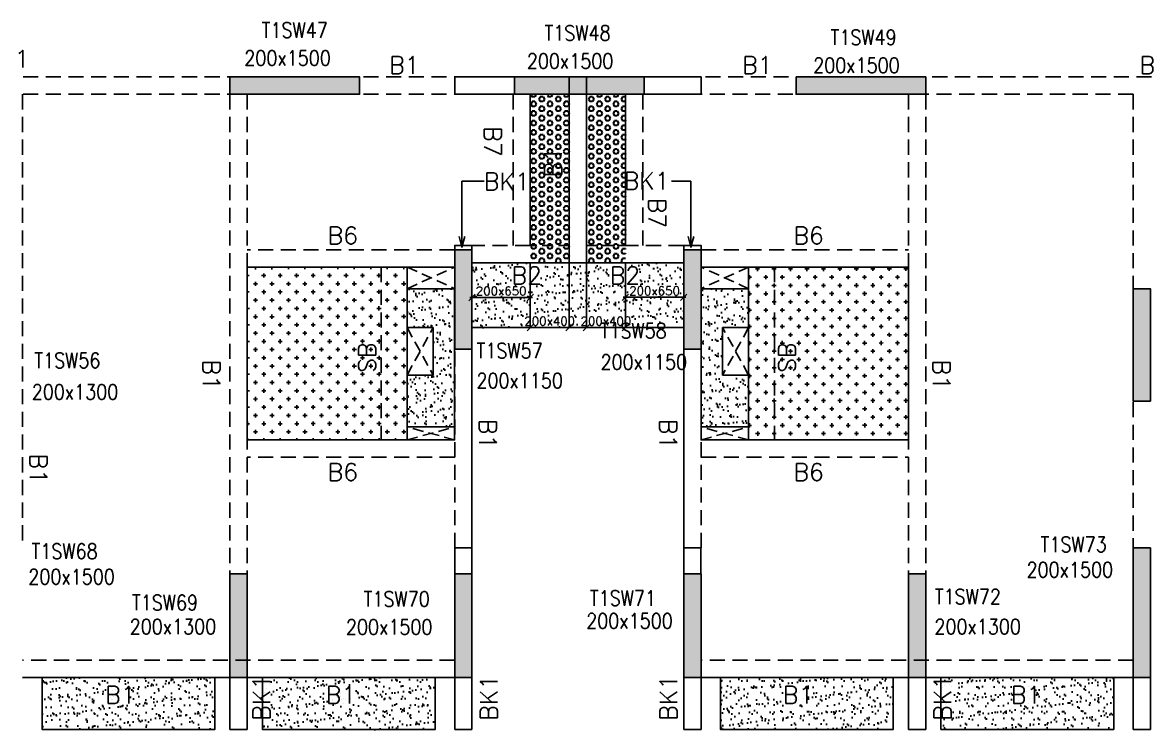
# Model space of a CAD drawing. Header units: millimetres. Extents: x 1078357 to 2594950, y -5122486 to -4636555.
# Drawn here: x 1601908 to 1614958, y -4668996 to -4660817 of the extents above; entities that cross this region are included whole.
import ezdxf

# ---------------------------------------------------------------- set-up
doc = ezdxf.new("R2010")
doc.units = ezdxf.units.MM
doc.header["$PDMODE"] = 35
for name, pattern in [('CONTINOUS', [0]), ('HIDDEN', [0.375, 0.25, -0.125]), ('New Retail block$0$CONTINOUS', [0])]:
    doc.linetypes.add(name, pattern=pattern)
doc.layers.get('0').update_dxf_attribs({"lineweight": 0})
doc.layers.get('Defpoints').update_dxf_attribs({"lineweight": 0})
for name, color, linetype, lineweight in [('A-_ANOTDIMA_D-', 6, 'Continuous', 13), ('COL. NO.', 30, 'Continuous', 25), ('COL. SIZE', 7, 'Continuous', 25), ('DIM', 9, 'Continuous', 25), ('HATCH', 8, 'Continuous', 30)]:
    doc.layers.add(name, color=color, linetype=linetype, lineweight=lineweight)
for name, color, linetype in [('B-200x325', 201, 'HIDDEN'), ('B-200x400', 44, 'HIDDEN'), ('DROP SLAB', 8, 'Continuous'), ('NON STR. RCC WALL', 6, 'Continuous'), ('S-BEAM', 3, 'HIDDEN'), ('S-BEAM NO.', 6, 'Continuous'), ('S-COLUMN', 1, 'Continuous'), ('S-COLUMN_START', 4, 'Continuous'), ('S-CUTOUT', 8, 'HIDDEN'), ('S-SLAB-PROJECTION', 54, 'New Retail block$0$CONTINOUS'), ('SLAB FOLD', 8, 'Continuous')]:
    doc.layers.add(name, color=color, linetype=linetype)
doc.styles.add('Roman', font='romans')
doc.styles.add('ROMANS', font='romans.shx', dxfattribs={"width": 0.85})
doc.dimstyles.new('HARESH', dxfattribs={"dimtxt": 150, "dimasz": 75, "dimexe": 0, "dimexo": 0, "dimgap": 25, "dimtad": 1, "dimdec": 0, "dimdsep": 46, "dimtxsty": 'Roman', "dimblk": 'OBLIQUE', "dimcen": 225, "dimdle": 25, "dimclrd": 2, "dimclre": 2, "dimclrt": 7, "dimadec": 8, "dimazin": 1, "dimtfac": 1, "dimtdec": 0, "dimtmove": 0, "dimatfit": 0, "dimfxl": 1, "dimlwd": -1, "dimlwe": -1, "dimarcsym": 0})
pattern_1 = [(180, (488933.74, 213528.074), (-7e-15, -54.99261315), [31.75, -63.5]), (300, (488933.74, 213528.074), (47.625, 27.4963066), [31.75, -63.5]), (240, (488901.99, 213528.074), (47.625, -27.4963066), [31.75, -63.5])]

# ---------------------------------------------------------------- blocks, each defined once
blk = doc.blocks.new('_Oblique')
at = {"color": 0, "linetype": 'ByBlock', "lineweight": -2}
blk.add_line((-0.5, -0.5), (0.5, 0.5), dxfattribs=at)
blk = doc.blocks.new('*D1409')
at = {"layer": 'Defpoints', "color": 0, "ltscale": 700, "transparency": 16777216}
for p in [(1607783, -4663596, 0), (1608233, -4663596, 0), (1607783, -4664346)]:
    blk.add_point(p, dxfattribs=at)
at = {"layer": 'DIM', "color": 2, "ltscale": 700, "transparency": 16777216}
for p, q in [((1607783, -4663596), (1607783, -4664346)), ((1608233, -4663596), (1608233, -4664346)), ((1608258, -4664346), (1607758, -4664346))]:
    blk.add_line(p, q, dxfattribs=at)
at = {"layer": 'DIM', "color": 2, "ltscale": 700, "transparency": 16777216, "xscale": 75, "yscale": 75, "zscale": 75, "rotation": 180}
blk.add_blockref('_Oblique', (1607783, -4664346), dxfattribs=at)
at = {"layer": 'DIM', "color": 2, "ltscale": 700, "transparency": 16777216, "xscale": 75, "yscale": 75, "zscale": 75}
blk.add_blockref('_Oblique', (1608233, -4664346), dxfattribs=at)
at = {"layer": 'DIM', "color": 7, "ltscale": 700, "transparency": 16777216, "insert": (1608008, -4664271), "char_height": 150, "attachment_point": 5, "style": 'Roman'}
blk.add_mtext('{\\H0.666667x;200x400}', dxfattribs=at)
blk = doc.blocks.new('*D1410')
at = {"layer": 'Defpoints', "color": 0, "ltscale": 700, "transparency": 16777216}
for p in [(1607108, -4663596, 0), (1607783, -4663596, 0), (1607108, -4663998)]:
    blk.add_point(p, dxfattribs=at)
at = {"layer": 'DIM', "color": 2, "ltscale": 700, "transparency": 16777216}
for p, q in [((1607108, -4663596), (1607108, -4663998)), ((1607783, -4663596), (1607783, -4663998)), ((1607808, -4663998), (1607083, -4663998))]:
    blk.add_line(p, q, dxfattribs=at)
at = {"layer": 'DIM', "color": 2, "ltscale": 700, "transparency": 16777216, "xscale": 75, "yscale": 75, "zscale": 75, "rotation": 180}
blk.add_blockref('_Oblique', (1607108, -4663998), dxfattribs=at)
at = {"layer": 'DIM', "color": 2, "ltscale": 700, "transparency": 16777216, "xscale": 75, "yscale": 75, "zscale": 75}
blk.add_blockref('_Oblique', (1607783, -4663998), dxfattribs=at)
at = {"layer": 'DIM', "color": 7, "ltscale": 700, "transparency": 16777216, "insert": (1607446, -4663923), "char_height": 150, "attachment_point": 5, "style": 'Roman'}
blk.add_mtext('{\\H0.666667x;200x650}', dxfattribs=at)
blk = doc.blocks.new('*D1411')
at = {"layer": 'Defpoints', "color": 0, "ltscale": 700, "transparency": 16777216}
for p in [(1608433, -4663596, 0), (1608883, -4663596, 0), (1608883, -4664346)]:
    blk.add_point(p, dxfattribs=at)
at = {"layer": 'DIM', "color": 2, "ltscale": 700, "transparency": 16777216}
for p, q in [((1608433, -4663596), (1608433, -4664346)), ((1608883, -4663596), (1608883, -4664346)), ((1608408, -4664346), (1608908, -4664346))]:
    blk.add_line(p, q, dxfattribs=at)
at = {"layer": 'DIM', "color": 2, "ltscale": 700, "transparency": 16777216, "xscale": 75, "yscale": 75, "zscale": 75, "rotation": 180}
blk.add_blockref('_Oblique', (1608433, -4664346), dxfattribs=at)
at = {"layer": 'DIM', "color": 2, "ltscale": 700, "transparency": 16777216, "xscale": 75, "yscale": 75, "zscale": 75}
blk.add_blockref('_Oblique', (1608883, -4664346), dxfattribs=at)
at = {"layer": 'DIM', "color": 7, "ltscale": 700, "transparency": 16777216, "insert": (1608658, -4664271), "char_height": 150, "attachment_point": 5, "style": 'Roman'}
blk.add_mtext('{\\H0.666667x;200x400}', dxfattribs=at)
blk = doc.blocks.new('*D1412')
at = {"layer": 'Defpoints', "color": 0, "ltscale": 700, "transparency": 16777216}
for p in [(1608883, -4663596, 0), (1609558, -4663596, 0), (1609558, -4663996)]:
    blk.add_point(p, dxfattribs=at)
at = {"layer": 'DIM', "color": 2, "ltscale": 700, "transparency": 16777216}
for p, q in [((1608883, -4663596), (1608883, -4663996)), ((1609558, -4663596), (1609558, -4663996)), ((1608858, -4663996), (1609583, -4663996))]:
    blk.add_line(p, q, dxfattribs=at)
at = {"layer": 'DIM', "color": 2, "ltscale": 700, "transparency": 16777216, "xscale": 75, "yscale": 75, "zscale": 75, "rotation": 180}
blk.add_blockref('_Oblique', (1608883, -4663996), dxfattribs=at)
at = {"layer": 'DIM', "color": 2, "ltscale": 700, "transparency": 16777216, "xscale": 75, "yscale": 75, "zscale": 75}
blk.add_blockref('_Oblique', (1609558, -4663996), dxfattribs=at)
at = {"layer": 'DIM', "color": 7, "ltscale": 700, "transparency": 16777216, "insert": (1609221, -4663921), "char_height": 150, "attachment_point": 5, "style": 'Roman'}
blk.add_mtext('{\\H0.666667x;200x650}', dxfattribs=at)
blk = doc.blocks.new('G$CD63B60BD')
at = {"layer": 'COL. NO.', "linetype": 'Continuous', "style": 'ROMANS', "width": 0.85}
for s, p in [('T1SW47', (21217, 7404, -320)), ('T1SW48', (24489, 7371, -320)), ('T1SW49', (27799, 7320, -320)), ('T1SW58', (25138, 3926, -320)), ('T1SW57', (23703, 3695, -320)), ('T1SW56', (18586, 3582, -320)), ('T1SW73', (30229, 1453, -320)), ('T1SW68', (18554, 1375, -320)), ('T1SW69', (19716, 781, -320)), ('T1SW70', (22397, 822, -320)), ('T1SW71', (25014, 832, -320)), ('T1SW72', (29005, 850, -320))]:
    blk.add_text(s, height=175, dxfattribs=at).set_placement(p)
at = {"layer": 'COL. SIZE', "linetype": 'Continuous', "style": 'ROMANS', "width": 0.85}
for s, p in [('200x1500', (21016, 7081, -320)), ('200x1500', (24285, 7046, -320)), ('200x1500', (27598, 6997, -320)), ('200x1150', (25138, 3563, -320)), ('200x1150', (23702, 3349, -320)), ('200x1300', (18557, 3218, -320)), ('200x1500', (30067, 1160, -320)), ('200x1500', (18517, 1079, -320)), ('200x1300', (19690, 502, -320)), ('200x1500', (22192, 498, -320)), ('200x1500', (24972, 569, -320)), ('200x1300', (29001, 502, -320))]:
    blk.add_text(s, height=175, dxfattribs=at).set_placement(p)

msp = doc.modelspace()

# ---------------------------------------------------------------- hatches: boundary and pattern name
at = {"layer": 'DROP SLAB'}
h = msp.add_hatch(dxfattribs=at)
h.set_pattern_fill('CROSS', color=8, scale=15, angle=0.03079)
h.set_pattern_definition([(180.03079016, (-10458756.16, 46857363.79), (-95.19879988, -95.30117261), [47.625, -142.875]), (270.03079016, (-10458779.99, 46857387.59), (95.30117261, -95.19879988), [47.625, -142.875])])
h.paths.add_polyline_path([(1606358.3, -4663646), (1604508.3, -4663646), (1604508.3, -4665645.8), (1606358.3, -4665645.8)])
h = msp.add_hatch(dxfattribs=at)
h.set_pattern_fill('CROSS', color=8, scale=15, angle=0.03079)
h.set_pattern_definition([(180.03079016, (-9361531.445, 42173344.6), (-95.19879988, -95.30117261), [47.625, -142.875]), (270.03079016, (-9361555.27, 42173368.4), (95.30117261, -95.19879988), [47.625, -142.875])])
h.paths.add_polyline_path([(1610308.3, -4663646.1), (1612158.3, -4663646), (1612158.3, -4665645.9), (1610308.3, -4665646)])
at = {"layer": 'HATCH', "ltscale": 1000}
h = msp.add_hatch(dxfattribs=at)
h.set_pattern_fill('HEX', color=8, scale=10, angle=180)
h.set_pattern_definition(pattern_1)
h.paths.add_polyline_path([(1608233.5, -4661656.7), (1607783.4, -4661656.7), (1607783.4, -4663596.1), (1608233.5, -4663596.1)])
h = msp.add_hatch(dxfattribs=at)
h.set_pattern_fill('HEX', color=8, scale=10, angle=180)
h.set_pattern_definition(pattern_1)
h.paths.add_polyline_path([(1608433.8, -4661656.7), (1608883.8, -4661656.7), (1608883.8, -4663596.1), (1608433.8, -4663596.1)])
at = {"layer": 'HATCH'}
h = msp.add_hatch(dxfattribs=at)
h.set_pattern_fill('AR-SAND', color=8, scale=3, angle=179.97015)
h.set_pattern_definition([(37.47015413, (-3451224.37, 18703112.48), (-4.72361136, 146.8264517), [0, -115.824, 0, -129.54, 0, -123.825]), (7.4701541, (-3451224.37, 18703112.48), (134.9689868, 214.9772528), [0, -62.484, 0, -104.394, 0, -40.005]), (327.4701541, (-3451318.1, 18703112.53), (237.2979035, 0.3075449), [0, -38.1, 0, -137.16, 0, -179.07]), (317.4701541, (-3451318.1, 18703112.53), (229.1017424, 66.759465), [0, -19.05, 0, -89.916, 0, -102.87])])
h.paths.add_polyline_path([(1609558.6, -4663596.1), (1607108.6, -4663596.1), (1607108.3, -4664346.1), (1609558.3, -4664346.1)])
h = msp.add_hatch(dxfattribs=at)
h.set_pattern_fill('AR-SAND', color=8, scale=3, angle=179.97015)
h.set_pattern_definition([(37.47015413, (-3451224.46, 18703112.48), (-4.72361136, 146.8264517), [0, -115.824, 0, -129.54, 0, -123.825]), (7.4701541, (-3451224.46, 18703112.48), (134.9689868, 214.9772528), [0, -62.484, 0, -104.394, 0, -40.005]), (327.4701541, (-3451318.18, 18703112.53), (237.2979035, 0.3075449), [0, -38.1, 0, -137.16, 0, -179.07]), (317.4701541, (-3451318.18, 18703112.53), (229.1017424, 66.759465), [0, -19.05, 0, -89.916, 0, -102.87])])
h.paths.add_polyline_path([(1609558.5, -4663596.1), (1607108.5, -4663596.1), (1607108.5, -4664196.1), (1609558.5, -4664196.1)])
h = msp.add_hatch(dxfattribs=at)
h.set_pattern_fill('AR-SAND', color=8, scale=3, angle=359.97015)
h.set_pattern_definition([(37.47015413, (-4585435.56, 23611079.41), (-4.72361136, 146.8264517), [0, -115.824, 0, -129.54, 0, -123.825]), (7.4701541, (-4585435.56, 23611079.41), (134.9689868, 214.9772528), [0, -62.484, 0, -104.394, 0, -40.005]), (327.47015413, (-4585529.28, 23611079.46), (237.29790347, 0.3075449), [0, -38.1, 0, -137.16, 0, -179.07]), (317.4701541, (-4585529.28, 23611079.46), (229.1017424, 66.759465), [0, -19.05, 0, -89.916, 0, -102.87])])
h.paths.add_polyline_path([(1606907.7, -4665496.1), (1606357.7, -4665496.1), (1606357.7, -4664896.1), (1606657.7, -4664896.1), (1606657.7, -4664346.1), (1606357.7, -4664346.2), (1606357.7, -4663896.1), (1606907.7, -4663896.1)])
h = msp.add_hatch(dxfattribs=at)
h.set_pattern_fill('AR-SAND', color=8, scale=3, angle=180.02985)
h.set_pattern_definition([(37.47015413, (-4585434.78, 23611079.34), (-4.72361136, 146.8264517), [0, -115.824, 0, -129.54, 0, -123.825]), (7.4701541, (-4585434.78, 23611079.34), (134.9689868, 214.9772528), [0, -62.484, 0, -104.394, 0, -40.005]), (327.47015413, (-4585528.51, 23611079.39), (237.29790347, 0.3075449), [0, -38.1, 0, -137.16, 0, -179.07]), (317.4701541, (-4585528.5, 23611079.39), (229.1017424, 66.759465), [0, -19.05, 0, -89.916, 0, -102.87])])
h.paths.add_polyline_path([(1609758.4, -4665496), (1610308.4, -4665496), (1610308.4, -4664896), (1610008.5, -4664896), (1610008.5, -4664346), (1610308.4, -4664346.1), (1610308.4, -4663896), (1609758.5, -4663896)])
h = msp.add_hatch(dxfattribs=at)
h.set_pattern_fill('AR-SAND', color=8, scale=3, angle=179.97015)
h.set_pattern_definition([(37.47015413, (-3449899.46, 18703112.49), (-4.72361136, 146.8264517), [0, -115.824, 0, -129.54, 0, -123.825]), (7.4701541, (-3449899.46, 18703112.49), (134.9689868, 214.9772528), [0, -62.484, 0, -104.394, 0, -40.005]), (327.4701541, (-3449993.18, 18703112.54), (237.2979035, 0.3075449), [0, -38.1, 0, -137.16, 0, -179.07]), (317.4701541, (-3449993.18, 18703112.54), (229.1017424, 66.759465), [0, -19.05, 0, -89.916, 0, -102.87])])
h.paths.add_polyline_path([(1604133.5, -4668396.1), (1602133.5, -4668396.1), (1602133.5, -4668996.1), (1604133.5, -4668996.1)])
h = msp.add_hatch(dxfattribs=at)
h.set_pattern_fill('AR-SAND', color=8, scale=3, angle=179.97015)
h.set_pattern_definition([(37.47015413, (-3452449.46, 18703112.49), (-4.72361136, 146.8264517), [0, -115.824, 0, -129.54, 0, -123.825]), (7.4701541, (-3452449.46, 18703112.49), (134.9689868, 214.9772528), [0, -62.484, 0, -104.394, 0, -40.005]), (327.4701541, (-3452543.18, 18703112.54), (237.2979035, 0.3075449), [0, -38.1, 0, -137.16, 0, -179.07]), (317.4701541, (-3452543.18, 18703112.54), (229.1017424, 66.759465), [0, -19.05, 0, -89.916, 0, -102.87])])
h.paths.add_polyline_path([(1606683.5, -4668396.1), (1604683.5, -4668396.1), (1604683.5, -4668996.1), (1606683.5, -4668996.1)])
h = msp.add_hatch(dxfattribs=at)
h.set_pattern_fill('AR-SAND', color=8, scale=3, angle=179.97015)
h.set_pattern_definition([(37.47015413, (-3457749.46, 18703112.49), (-4.72361136, 146.8264517), [0, -115.824, 0, -129.54, 0, -123.825]), (7.4701541, (-3457749.46, 18703112.49), (134.9689868, 214.9772528), [0, -62.484, 0, -104.394, 0, -40.005]), (327.4701541, (-3457843.18, 18703112.54), (237.2979035, 0.3075449), [0, -38.1, 0, -137.16, 0, -179.07]), (317.4701541, (-3457843.18, 18703112.54), (229.1017424, 66.759465), [0, -19.05, 0, -89.916, 0, -102.87])])
h.paths.add_polyline_path([(1611983.5, -4668396.1), (1609983.5, -4668396.1), (1609983.5, -4668996.1), (1611983.5, -4668996.1)])
h = msp.add_hatch(dxfattribs=at)
h.set_pattern_fill('AR-SAND', color=8, scale=3, angle=179.97015)
h.set_pattern_definition([(37.47015413, (-3460299.46, 18703112.49), (-4.72361136, 146.8264517), [0, -115.824, 0, -129.54, 0, -123.825]), (7.4701541, (-3460299.46, 18703112.49), (134.9689868, 214.9772528), [0, -62.484, 0, -104.394, 0, -40.005]), (327.4701541, (-3460393.18, 18703112.54), (237.2979035, 0.3075449), [0, -38.1, 0, -137.16, 0, -179.07]), (317.4701541, (-3460393.18, 18703112.54), (229.1017424, 66.759465), [0, -19.05, 0, -89.916, 0, -102.87])])
h.paths.add_polyline_path([(1614533.5, -4668396.1), (1612533.5, -4668396.1), (1612533.5, -4668996.1), (1614533.5, -4668996.1)])
at = {"layer": 'S-COLUMN', "lineweight": 25}
h = msp.add_hatch(color=1, dxfattribs=at)
h.dxf.hatch_style = 1
h.paths.add_polyline_path([(1604308.3, -4661446.1), (1605808.3, -4661446.1), (1605808.3, -4661646.1), (1604308.3, -4661646.1)])
h = msp.add_hatch(color=1, dxfattribs=at)
h.dxf.hatch_style = 1
h.paths.add_polyline_path([(1610858.3, -4661446.1), (1612358.3, -4661446.1), (1612358.3, -4661646.1), (1610858.3, -4661646.1)])
h = msp.add_hatch(color=1, dxfattribs=at)
h.dxf.hatch_style = 1
h.paths.add_polyline_path([(1606908.3, -4663446.1), (1607108.3, -4663446.1), (1607108.3, -4664596.1), (1606908.3, -4664596.1)])
at = {"layer": 'S-COLUMN', "lineweight": 25, "extrusion": (1.00316e-06, -2.11765e-11, 1)}
h = msp.add_hatch(color=1, dxfattribs=at)
h.dxf.hatch_style = 1
h.paths.add_polyline_path([(1609758.3, -4663446.1), (1609558.3, -4663446.1), (1609558.3, -4664596.1), (1609758.3, -4664596.1)])
at = {"layer": 'S-COLUMN', "lineweight": 25, "extrusion": (-1.00316e-06, -1.91639e-11, 1)}
h = msp.add_hatch(color=1, dxfattribs=at)
h.dxf.hatch_style = 1
h.paths.add_polyline_path([(1614758.3, -4663896.1), (1614958.3, -4663896.1), (1614958.3, -4665196.1), (1614758.3, -4665196.1)])
at = {"layer": 'S-COLUMN', "lineweight": 25, "extrusion": (1.00316e-06, -2.11765e-11, 1)}
h = msp.add_hatch(color=1, dxfattribs=at)
h.dxf.hatch_style = 1
h.paths.add_polyline_path([(1614958.3, -4663896.1), (1614758.3, -4663896.1), (1614758.3, -4665196.1), (1614958.3, -4665196.1)])
at = {"layer": 'S-COLUMN', "lineweight": 25, "extrusion": (-1.00316e-06, -1.91639e-11, 1)}
h = msp.add_hatch(color=1, dxfattribs=at)
h.dxf.hatch_style = 1
h.paths.add_polyline_path([(1614758.3, -4668396.1), (1614958.3, -4668396.1), (1614958.3, -4666896.1), (1614758.3, -4666896.1)])
at = {"layer": 'S-COLUMN', "lineweight": 25, "extrusion": (1.00316e-06, -2.11765e-11, 1)}
h = msp.add_hatch(color=1, dxfattribs=at)
h.dxf.hatch_style = 1
h.paths.add_polyline_path([(1614958.3, -4668396.1), (1614758.3, -4668396.1), (1614758.3, -4666896.1), (1614958.3, -4666896.1)])
at = {"layer": 'S-COLUMN', "lineweight": 25}
h = msp.add_hatch(color=1, dxfattribs=at)
h.dxf.hatch_style = 1
h.paths.add_polyline_path([(1604508.3, -4667196.1), (1604508.3, -4668396.1), (1604308.3, -4668396.1), (1604308.3, -4667196.1)])
h = msp.add_hatch(color=1, dxfattribs=at)
h.dxf.hatch_style = 1
h.paths.add_polyline_path([(1607108.3, -4667196.1), (1607108.3, -4668396.1), (1606908.3, -4668396.1), (1606908.3, -4667196.1)])
at = {"layer": 'S-COLUMN', "lineweight": 25, "extrusion": (1.00316e-06, -2.11765e-11, 1)}
h = msp.add_hatch(color=1, dxfattribs=at)
h.dxf.hatch_style = 1
h.paths.add_polyline_path([(1609758.3, -4668396.1), (1609558.3, -4668396.1), (1609558.3, -4667196.1), (1609758.3, -4667196.1)])
at = {"layer": 'S-COLUMN', "lineweight": 25}
h = msp.add_hatch(color=1, dxfattribs=at)
h.dxf.hatch_style = 1
h.paths.add_polyline_path([(1612358.3, -4667196.1), (1612358.3, -4668396.1), (1612158.3, -4668396.1), (1612158.3, -4667196.1)])
at = {"layer": 'S-COLUMN_START', "lineweight": 25}
h = msp.add_hatch(color=256, dxfattribs=at)
h.dxf.hatch_style = 1
h.paths.add_polyline_path([(1609101.9, -4661646.1), (1609101.9, -4661446.1), (1607601.9, -4661446.1), (1607601.9, -4661646.1)])

# ---------------------------------------------------------------- linework, layer by layer
at = {"layer": 'B-200x400', "linetype": 'HIDDEN', "ltscale": 500}
for p, q in [((1608233.1, -4663396.1, 0), (1607783, -4663396.1, 0)), ((1608433.1, -4663396.1, 0), (1608883.2, -4663396.1, 0))]:
    msp.add_line(p, q, dxfattribs=at)
at = {"layer": 'B-200x400', "linetype": 'Continuous', "ltscale": 500}
for p, q in [((1608233.1, -4663596.1, 0), (1607783, -4663596.1, 0)), ((1608883.2, -4663596.1, 0), (1608433.1, -4663596.1, 0))]:
    msp.add_line(p, q, dxfattribs=at)
at = {"layer": 'DROP SLAB', "color": 3, "linetype": 'CONTINOUS', "ltscale": 500, "elevation": 0}
for points in [[(1606358.3, -4663646), (1604508.3, -4663646), (1604508.3, -4665645.8), (1606358.3, -4665645.8)], [(1606358.5, -4663896), (1606908.3, -4663896), (1606908.3, -4663646), (1606358.5, -4663646)], [(1610308.5, -4663896), (1609758.6, -4663896), (1609758.6, -4663646), (1610308.5, -4663646)], [(1610308.3, -4663646.1), (1612158.3, -4663646), (1612158.3, -4665645.9), (1610308.3, -4665646)], [(1606358.4, -4664896.1), (1606658.4, -4664896.1), (1606658.4, -4664346.1), (1606358.4, -4664346.1)], [(1610308.5, -4664896), (1610008.5, -4664896), (1610008.5, -4664346), (1610308.5, -4664346)], [(1606358, -4665645.8), (1606908, -4665645.8), (1606908, -4665496), (1606358, -4665496)], [(1610308.5, -4665645.8), (1609758.5, -4665645.8), (1609758.5, -4665496), (1610308.5, -4665496)]]:
    msp.add_lwpolyline(points, close=True, dxfattribs=at)
at = {"layer": 'NON STR. RCC WALL', "elevation": 0}
for points in [[(1606908.3, -4661446.1), (1608233.3, -4661446.1), (1608233.3, -4661646.1), (1606908.3, -4661646.1)], [(1608233.3, -4663596.1), (1608433.3, -4663596.1), (1608433.3, -4661446.1), (1608233.3, -4661446.1)], [(1608433.3, -4661446.1), (1609758.3, -4661446.1), (1609758.3, -4661646.1), (1608433.3, -4661646.1)], [(1607108.3, -4666896.1), (1607108.3, -4667196.1), (1606908.4, -4667196.1), (1606908.4, -4666896.1)], [(1609758.2, -4666896.1), (1609758.2, -4667196.1), (1609558.3, -4667196.1), (1609558.3, -4666896.1)]]:
    msp.add_lwpolyline(points, close=True, dxfattribs=at)
at = {"layer": 'S-BEAM', "linetype": 'HIDDEN', "ltscale": 700}
for p, q in [((1607601.9, -4661446.2, 0), (1600333.5, -4661446.2, 0)), ((1619958.5, -4661446.2, 0), (1609101.9, -4661446.2, 0)), ((1607601.9, -4661646.2, 0), (1601908.5, -4661646.2, 0)), ((1601908.5, -4661646.2, 0), (1601908.5, -4666896.1, 0)), ((1604308.5, -4661646.2, 0), (1604308.5, -4668096.1, 0)), ((1604508.5, -4661646.2, 0), (1604508.5, -4668096.1, 0)), ((1608233.5, -4663396.1, 0), (1608233.5, -4661646.1, 0)), ((1608433.5, -4663396.1, 0), (1608433.5, -4661646.1, 0)), ((1614758.5, -4661646.2, 0), (1609101.9, -4661646.2, 0)), ((1612158.5, -4661646.2, 0), (1612158.5, -4668096.1, 0)), ((1612358.5, -4661646.2, 0), (1612358.5, -4668096.1, 0)), ((1614758.5, -4661646.2, 0), (1614758.5, -4663896.1, 0)), ((1607783.1, -4663396, 0), (1607108.3, -4663396, 0)), ((1609558.3, -4663396, 0), (1608883.2, -4663396.1, 0)), ((1606058.3, -4663646, 0), (1606058.3, -4665645.8, 0)), ((1610308.3, -4663646.3, 0), (1610308.3, -4665646.1, 0)), ((1610608.3, -4663646.3, 0), (1610608.3, -4665646.1, 0)), ((1614758.5, -4663896.1, 0), (1614758.5, -4666896.1, 0)), ((1606908.5, -4666896.1, 0), (1606908.5, -4664596.1, 0)), ((1609758.5, -4666896.1, 0), (1609758.5, -4664596.1, 0)), ((1606908.5, -4668196.1, 0), (1601908.5, -4668196.1, 0)), ((1614758.5, -4668196.1, 0), (1609758.5, -4668196.1, 0))]:
    msp.add_line(p, q, dxfattribs=at)
at = {"layer": 'S-BEAM', "ltscale": 700}
for p, q in [((1607583.1, -4663396.1, 0), (1607583.1, -4661646.1)), ((1609083.4, -4663396.1, 0), (1609083.4, -4661646.1)), ((1606908.1, -4663446, 0), (1604508.3, -4663446, 0)), ((1609758.4, -4663446.1, 0), (1612158.2, -4663446.1, 0)), ((1606908.3, -4665845.8, 0), (1604508.3, -4665845.8, 0)), ((1609758.2, -4665845.9, 0), (1612158.2, -4665845.8, 0))]:
    msp.add_line(p, q, dxfattribs=at)
at = {"layer": 'S-BEAM', "linetype": 'Continuous', "ltscale": 700}
for p, q in [((1607783.1, -4663396.1, 0), (1607783.1, -4661656.7, 0)), ((1608883.4, -4663396.1, 0), (1608883.4, -4661656.7, 0)), ((1606908.1, -4663646, 0), (1604508.3, -4663646, 0)), ((1609758.4, -4663646.1, 0), (1612158.2, -4663646.1, 0)), ((1606908.3, -4665645.8, 0), (1604508.3, -4665645.8, 0)), ((1609758.2, -4665645.9, 0), (1612158.2, -4665645.8, 0))]:
    msp.add_line(p, q, dxfattribs=at)
at = {"layer": 'S-BEAM', "linetype": 'ByBlock', "ltscale": 700}
msp.add_line((1606358.3, -4663646, 0), (1606358.3, -4665645.8, 0), dxfattribs=at)
at = {"layer": 'S-BEAM', "linetype": 'CONTINOUS', "ltscale": 700}
for p, q in [((1609558.4, -4663596, 0), (1608883.3, -4663596.1, 0)), ((1607108.5, -4666896.1, 0), (1607108.5, -4664596.1, 0)), ((1609558.5, -4666896.1, 0), (1609558.5, -4664596.1, 0)), ((1606908.5, -4668396.1, 0), (1601908.5, -4668396.1, 0)), ((1604308.3, -4668996.1, 0), (1604308.3, -4668396.1, 0)), ((1604508.3, -4668396.1, 0), (1604508.3, -4668996.1, 0)), ((1606908.3, -4668996.1, 0), (1606908.3, -4668396.1, 0)), ((1607108.3, -4668396.1, 0), (1607108.3, -4668996.1, 0)), ((1609558.3, -4668996), (1609558.3, -4668396)), ((1609758.3, -4668396), (1609758.3, -4668996)), ((1614758.5, -4668396.1, 0), (1609758.5, -4668396.1, 0)), ((1612158.3, -4668996.1, 0), (1612158.3, -4668396.1, 0)), ((1612358.3, -4668396.1, 0), (1612358.3, -4668996.1, 0)), ((1614758.3, -4668996.1, 0), (1614758.3, -4668396.1, 0)), ((1614958.3, -4668396.1, 0), (1614958.3, -4668996.1, 0)), ((1604508.3, -4668996.1, 0), (1604308.3, -4668996.1, 0)), ((1607108.3, -4668996.1, 0), (1606908.3, -4668996.1, 0)), ((1609758.3, -4668996), (1609558.3, -4668996)), ((1612358.3, -4668996.1, 0), (1612158.3, -4668996.1, 0)), ((1614958.3, -4668996.1, 0), (1614758.3, -4668996.1, 0))]:
    msp.add_line(p, q, dxfattribs=at)
at = {"layer": 'S-BEAM', "linetype": 'Continuous', "ltscale": 700, "elevation": 0}
for points in [[(1607108.5, -4663446.2), (1606908.5, -4663446.2), (1606908.5, -4663396), (1607108.5, -4663396)], [(1609758.6, -4663446.2), (1609558.5, -4663446.2), (1609558.5, -4663396), (1609758.6, -4663396)]]:
    msp.add_lwpolyline(points, close=True, dxfattribs=at)
at = {"layer": 'S-COLUMN', "color": 1, "lineweight": 25, "elevation": 0}
for points in [[(1604308.3, -4661446.1), (1605808.3, -4661446.1), (1605808.3, -4661646.1), (1604308.3, -4661646.1)], [(1610858.3, -4661446.1), (1612358.3, -4661446.1), (1612358.3, -4661646.1), (1610858.3, -4661646.1)], [(1606908.3, -4663446.1), (1607108.3, -4663446.1), (1607108.3, -4664596.1), (1606908.3, -4664596.1)], [(1604308.3, -4667196.1), (1604508.3, -4667196.1), (1604508.3, -4668396.1), (1604308.3, -4668396.1)], [(1606908.3, -4668396.1), (1607108.3, -4668396.1), (1607108.3, -4667196.1), (1606908.3, -4667196.1)], [(1612158.3, -4667196.3), (1612358.3, -4667196.3), (1612358.3, -4668396.1), (1612158.3, -4668396.1)]]:
    msp.add_lwpolyline(points, close=True, dxfattribs=at)
at = {"layer": 'S-COLUMN', "color": 1, "lineweight": 25, "extrusion": (1.00316e-06, -2.11765e-11, 1), "elevation": 1.6}
for points in [[(1609758.3, -4663446.1), (1609558.3, -4663446.1), (1609558.3, -4664596.1), (1609758.3, -4664596.1)], [(1614958.3, -4663896.1), (1614758.3, -4663896.1), (1614758.3, -4665196.1), (1614958.3, -4665196.1)], [(1614958.3, -4668396.1), (1614758.3, -4668396.1), (1614758.3, -4666896.1), (1614958.3, -4666896.1)], [(1609758.3, -4668396.1), (1609558.3, -4668396.1), (1609558.3, -4667196.1), (1609758.3, -4667196.1)]]:
    msp.add_lwpolyline(points, close=True, dxfattribs=at)
at = {"layer": 'S-COLUMN', "color": 1, "lineweight": 25, "extrusion": (-1.00316e-06, -1.91639e-11, 1), "elevation": -1.6}
for points in [[(1614758.3, -4663896.1), (1614958.3, -4663896.1), (1614958.3, -4665196.1), (1614758.3, -4665196.1)], [(1614758.3, -4668396.1), (1614958.3, -4668396.1), (1614958.3, -4666896.1), (1614758.3, -4666896.1)]]:
    msp.add_lwpolyline(points, close=True, dxfattribs=at)
at = {"layer": 'S-COLUMN_START', "lineweight": 25, "elevation": 0}
msp.add_lwpolyline([(1609101.9, -4661646.1), (1609101.9, -4661446.1), (1607601.9, -4661446.1), (1607601.9, -4661646.1)], close=True, dxfattribs=at)
at = {"layer": 'S-CUTOUT', "ltscale": 500}
for p, q in [((1606358.5, -4663896, 0), (1606908.3, -4663646, 0)), ((1606358.5, -4663646, 0), (1606908.5, -4663896, 0)), ((1610308.5, -4663646, 0), (1609758.5, -4663896, 0)), ((1610308.5, -4663896, 0), (1609758.6, -4663646, 0)), ((1606358.3, -4664896.1), (1606658.4, -4664346.1)), ((1606358.3, -4664346.1), (1606658.4, -4664896.1)), ((1610308.5, -4664896, 0), (1610008.5, -4664346, 0)), ((1610308.5, -4664346, 0), (1610008.5, -4664896, 0)), ((1606908, -4665646, 0), (1606358, -4665496, 0)), ((1606358.8, -4665645.8, 0), (1606908, -4665496, 0)), ((1610307.6, -4665645.8, 0), (1609758.5, -4665496, 0)), ((1609758.5, -4665646, 0), (1610308.5, -4665496, 0))]:
    msp.add_line(p, q, dxfattribs=at)
at = {"layer": 'S-SLAB-PROJECTION', "elevation": 0}
for points in [[(1609558.6, -4663596.1), (1607108.6, -4663596.1), (1607108.3, -4664346.1), (1609558.3, -4664346.1)], [(1604133.5, -4668396.1), (1602133.5, -4668396.1), (1602133.5, -4668996.1), (1604133.5, -4668996.1)], [(1606683.5, -4668396.1), (1604683.5, -4668396.1), (1604683.5, -4668996.1), (1606683.5, -4668996.1)], [(1611983.5, -4668396.1), (1609983.5, -4668396.1), (1609983.5, -4668996.1), (1611983.5, -4668996.1)], [(1614533.5, -4668396.1), (1612533.5, -4668396.1), (1612533.5, -4668996.1), (1614533.5, -4668996.1)]]:
    msp.add_lwpolyline(points, close=True, dxfattribs=at)
at = {"layer": 'SLAB FOLD', "color": 8, "ltscale": 1000, "elevation": 0}
for points in [[(1606907.7, -4665496.1), (1606357.7, -4665496.1), (1606357.7, -4664896.1), (1606657.7, -4664896.1), (1606657.7, -4664346.1), (1606357.7, -4664346.2), (1606357.7, -4663896.1), (1606907.7, -4663896.1), (1606907.7, -4665496.1)], [(1609758.4, -4665496), (1610308.4, -4665496), (1610308.4, -4664896), (1610008.5, -4664896), (1610008.5, -4664346), (1610308.4, -4664346.1), (1610308.4, -4663896), (1609758.5, -4663896), (1609758.4, -4665496)]]:
    msp.add_lwpolyline(points, dxfattribs=at)

# ---------------------------------------------------------------- block references
at = {"layer": 'A-_ANOTDIMA_D-', "color": 2, "ltscale": 700}
msp.add_blockref('G$CD63B60BD', (1583458.3, -4668396.1, 0), dxfattribs=at)

# ---------------------------------------------------------------- texts
at = {"layer": 'B-200x325', "linetype": 'Continuous', "ltscale": 700, "style": 'ROMANS'}
for rotation, p in [(359.99945, (1605438.7, -4663380.8, -2.7)), (0.00134, (1610827.8, -4663380.8, -2.7)), (359.99945, (1605438.8, -4666117.9, -2.7)), (0.00134, (1610827.8, -4666118, -2.7))]:
    msp.add_text('B6', height=200, rotation=rotation, dxfattribs=at).set_placement(p)
at = {"layer": 'S-BEAM NO.', "linetype": 'HIDDEN', "ltscale": 500, "style": 'ROMANS'}
for rotation, p in [(359.99906, (1601635.5, -4661336.5, -2.7)), (0.00094, (1606151.5, -4661408.9, -2.7)), (0.00094, (1610234, -4661408.9, -2.7)), (0.00094, (1614833, -4661408.9, -2.7)), (269.99906, (1603992.9, -4664717.4, -2.7)), (269.99906, (1612442.4, -4664717.4, -2.7)), (269.99906, (1607192.4, -4665402.3, -2.7)), (269.99906, (1609279.5, -4665402.3, -2.7)), (269.99906, (1601992.4, -4665803, -2.7)), (0.00094, (1602864.9, -4668696.4, -2.7)), (0.00094, (1605416, -4668696.4, -2.7)), (0.00094, (1610706.6, -4668696.4, -2.7)), (0.00094, (1613344.3, -4668696.4, -2.7))]:
    msp.add_text('B1', height=200, rotation=rotation, dxfattribs=at).set_placement(p)
at = {"layer": 'S-BEAM NO.', "linetype": 'Continuous', "ltscale": 700, "style": 'ROMANS'}
for s, rotation, p in [('B7', 269.99906, (1607248.3, -4662016.5, -2.7)), ('BK1', 0.00094, (1607246.2, -4662755.7, -2.7)), ('BK1', 359.99906, (1608864.1, -4662748.9, -2.7)), ('B7', 269.99906, (1609152, -4662843.7, -2.7)), ('SB', 90.00094, (1605994.2, -4664870.3, -2.7)), ('SB', 90.00094, (1610853, -4664870.4, -2.7))]:
    msp.add_text(s, height=200, rotation=rotation, dxfattribs=at).set_placement(p)
at = {"layer": 'S-BEAM NO.', "linetype": 'HIDDEN', "ltscale": 700, "style": 'ROMANS'}
msp.add_text('B1', height=200, rotation=89.99906, dxfattribs=at).set_placement((1608147.4, -4662609.9, -2.7))
at = {"layer": 'S-BEAM NO.', "linetype": 'Continuous', "ltscale": 500, "style": 'ROMANS'}
for p in [(1607566.4, -4663843.2, -2.7), (1608703.1, -4663843.2, -2.7)]:
    msp.add_text('B2', height=200, dxfattribs=at).set_placement(p)
at = {"layer": 'S-BEAM NO.', "linetype": 'CONTINOUS', "ltscale": 700, "style": 'ROMANS'}
for p in [(1604772.1, -4668895.8, 50), (1607404, -4668895.8, 50), (1609481.2, -4668895.7, 50), (1612654, -4668895.8, 50)]:
    msp.add_text('BK1', height=200, rotation=90, dxfattribs=at).set_placement(p)

# ---------------------------------------------------------------- dimensions: what is measured, and where the dimension line sits
at = {"layer": 'DIM', "ltscale": 700}
for base, p1, p2, picture, middle in [((1607108.3, -4663998.2, 0), (1607782.9, -4663596.1, 0), (1607108.3, -4663596.1, 0), '*D1410', (1607445.6, -4663923.2, 0)), ((1609558.1, -4663996.2, 0), (1608883.2, -4663596.1, 0), (1609558.1, -4663596.1, 0), '*D1412', (1609220.7, -4663921.2, 0))]:
    dim = msp.add_linear_dim(base=base, p1=p1, p2=p2, text='{\\H0.666667x;200x650}', dimstyle='HARESH', override={"dimtxsty": 'Roman', "dimtmove": 1}, dxfattribs=at)
    dim.commit()
    dim.dimension.update_dxf_attribs({"geometry": picture, "text_midpoint": middle})
for base, p1, p2, picture, middle in [((1607782.9, -4664346.1, 0), (1608233.1, -4663596.1, 0), (1607782.9, -4663596.1, 0), '*D1409', (1608008, -4664346.1, 0)), ((1608883.2, -4664346.1, 0), (1608433.1, -4663596.1, 0), (1608883.2, -4663596.1, 0), '*D1411', (1608658.2, -4664346.1, 0))]:
    dim = msp.add_linear_dim(base=base, p1=p1, p2=p2, text='{\\H0.666667x;200x400}', dimstyle='HARESH', override={"dimtxsty": 'Roman'}, dxfattribs=at)
    dim.commit()
    dim.dimension.update_dxf_attribs({"geometry": picture, "text_midpoint": middle, "dimtype": 160})

# ---------------------------------------------------------------- leaders
at = {"layer": 'S-BEAM NO.', "linetype": 'Continuous', "ltscale": 700}
for points in [[(1606992, -4663415.8, 0), (1606992, -4662651.2, 0), (1607250.9, -4662651.2, 0)], [(1609642.1, -4663415.8, 0), (1609642.1, -4662651.2, 0), (1609417.7, -4662651.2, 0)]]:
    msp.add_leader(points, dimstyle='HARESH', override={"dimasz": 125, "dimgap": 25, "dimtad": 0, "dimldrblk": 'Open30'}, dxfattribs=at)

doc.saveas('drawing.dxf')
